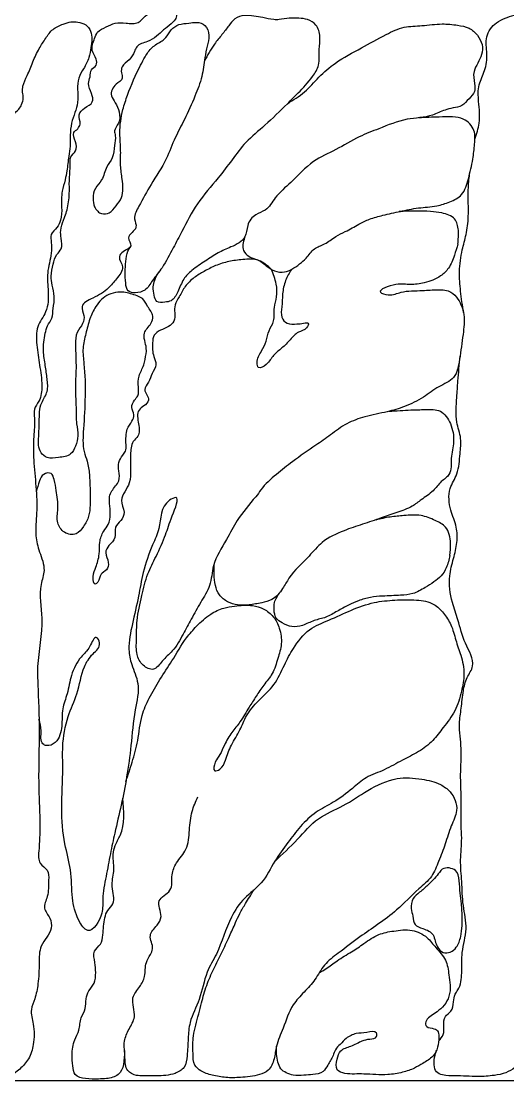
# Model space of a CAD drawing. Header units: millimetres. Extents: x 0 to 1967, y 0 to 3604.
# Drawn here: x 1222.5 to 1351.3, y 2368.7 to 2649.1 of the extents above; entities that cross this region are included whole.
import ezdxf

# ---------------------------------------------------------------- set-up
doc = ezdxf.new("R2010")
doc.units = ezdxf.units.MM
doc.header["$LTSCALE"] = 1000
doc.layers.add('ceco.net 395', color=7, linetype='Continuous')

msp = doc.modelspace()

# ---------------------------------------------------------------- linework, layer by layer
at = {"layer": 'ceco.net 395'}
msp.add_line((1548.93, 2368.69), (484.76, 2368.69), dxfattribs=at)
for points, knots in [([(1342.56, 2617.9), (1343.03, 2619.28), (1344.13, 2622.49), (1343.54, 2627.36), (1343.26, 2632.23), (1345.48, 2636.09), (1345.93, 2640.46), (1345.08, 2645.06), (1348.17, 2649.3), (1353.02, 2650.54), (1357.44, 2652.81), (1361.38, 2654.88), (1364.4, 2656.92), (1367.86, 2656.48), (1368.41, 2653.07), (1369.37, 2649.32), (1368.82, 2644.27), (1368.04, 2639.45), (1367.63, 2634.84), (1368.88, 2630.8), (1366.1, 2626.69), (1368.78, 2619.16), (1367.52, 2611.99), (1367.08, 2605.41), (1364.29, 2602.18), (1366.59, 2594.15), (1364.62, 2584.19), (1366.48, 2573.67), (1362.8, 2568.4), (1362.6, 2562.22), (1363.01, 2553.48), (1363.45, 2543.43), (1362.27, 2532.63), (1364.29, 2518.18), (1362.25, 2500.62), (1364.65, 2485.16), (1362.29, 2475.24), (1365.27, 2470.28), (1365.89, 2466.08), (1365.56, 2462.02), (1363.45, 2457.49), (1364.39, 2446.85), (1363.68, 2435.76), (1363.56, 2424.38), (1362.6, 2418.21), (1361.57, 2412.38), (1362.05, 2407.5), (1362.26, 2403.17), (1360.02, 2399.69), (1359.15, 2395.72), (1360.32, 2391.43), (1359.54, 2387.82), (1358.8, 2385.59), (1358.54, 2384.83)], [0, 0, 0, 0, 0.0058104, 0.0135676, 0.0195807, 0.024982, 0.0310419, 0.0370517, 0.0431845, 0.049962, 0.0568197, 0.0632461, 0.0679352, 0.0715135, 0.0748268, 0.0803412, 0.0877184, 0.0947648, 0.1001967, 0.1064126, 0.1105893, 0.1187686, 0.1359269, 0.140262, 0.144859, 0.1518491, 0.1710421, 0.1870703, 0.1914063, 0.1960955, 0.211416, 0.2272052, 0.2365291, 0.2551658, 0.2857093, 0.3071097, 0.3185847, 0.3242852, 0.3296372, 0.3355602, 0.3404625, 0.3494585, 0.3775449, 0.3859212, 0.3953043, 0.4028028, 0.4096303, 0.4152193, 0.4196589, 0.4259823, 0.4309814, 0.4372513, 0.4405042, 0.4405042, 0.4405042, 0.4405042]), ([(1271.74, 2642.5), (1271.96, 2643.42), (1272.4, 2645.26), (1271.57, 2648.19), (1268.98, 2648.96), (1266.69, 2648.47), (1264.24, 2648.44), (1262.02, 2646.89), (1261.18, 2644.9), (1259.27, 2643.52), (1257.01, 2642.33), (1255.37, 2639.82), (1253.14, 2635.67), (1251.11, 2631), (1249.12, 2625), (1248.41, 2619.97), (1248.96, 2615.04), (1248.7, 2610.97), (1249.21, 2607.68), (1249.55, 2604.85), (1249.23, 2602.26), (1247.63, 2600.23), (1246.16, 2598.18), (1243.99, 2597.91), (1242.62, 2598.76), (1241.73, 2600.19), (1241.4, 2602.35), (1241.9, 2605.01), (1244.26, 2607.17), (1244.78, 2610.37), (1247, 2612.96), (1247.07, 2615.99), (1247.68, 2618.33), (1246.92, 2620.4), (1248.73, 2622.18), (1248.63, 2625.03), (1247.64, 2627.39), (1245.82, 2629.59), (1247.07, 2632.39), (1249.64, 2633.59), (1248.9, 2635.48), (1249.1, 2637.47), (1251.29, 2638.73), (1252.35, 2640.64), (1253.21, 2642.99), (1255.96, 2643.52), (1258.32, 2644.95), (1260.2, 2646.87), (1262.25, 2648.23), (1264.24, 2650.49), (1262.09, 2653.12), (1259.03, 2653.08), (1256.98, 2651.42), (1255.16, 2650.51), (1253.49, 2648.17), (1250.35, 2648.58), (1247.43, 2648.85), (1245.03, 2647.52), (1242.7, 2646.54), (1241.78, 2644.07), (1240.77, 2641.43), (1242.44, 2639.45), (1242.68, 2637.23), (1240.76, 2636.36), (1240.89, 2634.35), (1239.96, 2632.28), (1241.19, 2630.22), (1241.83, 2627.34), (1239.28, 2626.31), (1237.37, 2624.34), (1238.44, 2622.16), (1237.59, 2620.53), (1235.87, 2619.51), (1237.06, 2617.19), (1237.33, 2614.73), (1235.32, 2613.28), (1235.59, 2610.3), (1235.15, 2607.16), (1235.38, 2603.13), (1234.93, 2599.94), (1234.2, 2597.64), (1233.46, 2595.9), (1232.86, 2593.94), (1233.06, 2591.44), (1233.6, 2588.97), (1231.61, 2587.19), (1230.94, 2584.63), (1230.37, 2581.9), (1230.63, 2579.01), (1231.59, 2576.21), (1230.9, 2573.28), (1230.9, 2570.49), (1229.37, 2568.61), (1228.68, 2565.63), (1228.19, 2562.08), (1228.93, 2558.07), (1229.37, 2554.58), (1229.82, 2551.01), (1227.3, 2547.74), (1227.36, 2543.44), (1227.16, 2539.16), (1226.93, 2535.34), (1229.62, 2533.14), (1232.48, 2533.68), (1235.67, 2533.98), (1237.01, 2536.76), (1237.76, 2539.47), (1237, 2542.9), (1237.11, 2547.41), (1236.73, 2552.29), (1237.19, 2557.88), (1236.79, 2562.42), (1236.96, 2566.74), (1238.9, 2568.81), (1239.38, 2571.29), (1237.83, 2574.18), (1242.23, 2576.04), (1245.37, 2577.93), (1247.7, 2580.95), (1250.2, 2583.78), (1247.92, 2586.48), (1249.58, 2588.44), (1252.45, 2589.24), (1250.32, 2591.7), (1251.87, 2593.17), (1253.34, 2594.6), (1251.99, 2597.26), (1254.26, 2601.08), (1256.95, 2606.24), (1260.9, 2611.98), (1263.05, 2618.1), (1265.99, 2623.45), (1268.37, 2628.84), (1270.51, 2634.26), (1270.95, 2638.82), (1271.52, 2641.48), (1271.74, 2642.5)], [0, 0, 0, 0, 0.0038561, 0.0076545, 0.0108489, 0.0135922, 0.0171822, 0.0205128, 0.0238424, 0.0255895, 0.0299037, 0.0339953, 0.0374126, 0.0490149, 0.0544483, 0.0629712, 0.0692484, 0.074429, 0.0793673, 0.0826507, 0.0859679, 0.0895241, 0.0929964, 0.0957395, 0.0973307, 0.0992976, 0.1023462, 0.1059843, 0.1096943, 0.1147079, 0.1184969, 0.1229358, 0.126491, 0.1281496, 0.1311986, 0.1352977, 0.138843, 0.141651, 0.1460568, 0.1491432, 0.1510713, 0.1532697, 0.156742, 0.1602982, 0.1621277, 0.1663994, 0.1701903, 0.1734755, 0.1769697, 0.1807587, 0.1831051, 0.1888437, 0.1908113, 0.1937629, 0.1970481, 0.201424, 0.2052454, 0.2087932, 0.2123511, 0.2147904, 0.2192292, 0.2225244, 0.2247058, 0.2270206, 0.2295346, 0.2320486, 0.2357576, 0.2387694, 0.2422636, 0.2453736, 0.2486569, 0.2504864, 0.2524155, 0.2557328, 0.2590048, 0.2617324, 0.2644727, 0.2702052, 0.2748405, 0.2806247, 0.2831272, 0.2845718, 0.2883126, 0.2911321, 0.294887, 0.2973825, 0.3011188, 0.3053915, 0.3086213, 0.3127243, 0.3170346, 0.3205624, 0.3236243, 0.3264248, 0.3327865, 0.3379736, 0.3427353, 0.3472388, 0.3517483, 0.3584515, 0.3638172, 0.3696708, 0.3724189, 0.3764978, 0.3809802, 0.3842547, 0.3880002, 0.3923107, 0.3981049, 0.4062569, 0.4120512, 0.420632, 0.4249691, 0.4287216, 0.4315424, 0.434823, 0.4397166, 0.4463835, 0.4506422, 0.4554386, 0.459239, 0.4613844, 0.464904, 0.4678212, 0.4701416, 0.4724474, 0.475489, 0.4802455, 0.4890774, 0.4997199, 0.5079378, 0.5151768, 0.5243531, 0.531775, 0.5385415, 0.5427571, 0.5427571, 0.5427571, 0.5427571]), ([(1292.94, 2627.25), (1293.9, 2628.2), (1296.22, 2630.48), (1299.2, 2633.67), (1301.69, 2637.57), (1301.16, 2641.38), (1301.82, 2644.91), (1300.9, 2648.11), (1298.43, 2649.67), (1295.92, 2649.88), (1293.38, 2649.96), (1291.19, 2649.46), (1288.82, 2649.45), (1286.64, 2650.06), (1284.05, 2650.39), (1281.55, 2650.78), (1278.96, 2649.93), (1277.34, 2647.72), (1275.62, 2645.46), (1273.17, 2642.55), (1271.81, 2640.07), (1270.98, 2638.53)], [0, 0, 0, 0, 0.00541788, 0.01313851, 0.01779436, 0.02336538, 0.02796946, 0.03233244, 0.03582509, 0.03901127, 0.04240268, 0.04606854, 0.04800644, 0.0519498, 0.05513599, 0.05853602, 0.06213696, 0.06539406, 0.06936453, 0.07367487, 0.08073188, 0.08073188, 0.08073188, 0.08073188]), ([(1235.5, 2616.01), (1235.49, 2616.98), (1235.47, 2619.02), (1235.71, 2622.06), (1236.74, 2624.83), (1237.7, 2627.78), (1237.36, 2630.88), (1237.55, 2634.04), (1239.15, 2636.65), (1240.54, 2639.24), (1241.04, 2642.63), (1241.52, 2645.81), (1239.73, 2648.38), (1237.64, 2648.85), (1235.57, 2649.05), (1233.36, 2648.21), (1230.76, 2647.16), (1228.98, 2644.51), (1227.15, 2641.68), (1225.51, 2638.32), (1224.35, 2634.92), (1222.93, 2632.38), (1222.82, 2630.28), (1223.24, 2628.66), (1222.71, 2627.1), (1221.91, 2625.58), (1220.35, 2624.57), (1220.47, 2622.73), (1220.72, 2621.21), (1219.81, 2619.92), (1219.06, 2618.56), (1218.87, 2616.85), (1219.05, 2615.1), (1219.07, 2612.83), (1218.55, 2610.2), (1216.9, 2607.89), (1216.32, 2605.41), (1216.61, 2603.22), (1216.14, 2601.26), (1214.77, 2600.15), (1214.09, 2598.45), (1214.31, 2596.6), (1214.13, 2593.57), (1215.08, 2590.37), (1213.82, 2587.24), (1212.7, 2584.67), (1212.55, 2581.38), (1213.34, 2577.94), (1212.96, 2574.73), (1212.93, 2571.61), (1214.91, 2568.98), (1217.01, 2569.51), (1218.35, 2567.85), (1216.2, 2567.7), (1215.39, 2566.25), (1213.06, 2565.71), (1213.05, 2562.97), (1212.75, 2559.43), (1213.53, 2555.94), (1212.97, 2552.74), (1211.77, 2551.78), (1210.67, 2550.8), (1211.03, 2549.21), (1210.41, 2547.13), (1211.2, 2544.85), (1210.1, 2543.11), (1209.01, 2542.26), (1208.17, 2538.95), (1208.02, 2535.09), (1209.31, 2531.18), (1208.72, 2529.25), (1208.09, 2527.65), (1206.27, 2527.65), (1204.79, 2528.4), (1202.94, 2527.95), (1202.13, 2526.48), (1201.9, 2525.09), (1201.46, 2523.92), (1200.51, 2522.92), (1200.16, 2521.41), (1200.13, 2519.78), (1200.13, 2517.96), (1201.54, 2516.76), (1203.09, 2515.78), (1204.86, 2516.07), (1205.98, 2516.26), (1207.24, 2516.01), (1205.89, 2513.35), (1206.87, 2509.4), (1206.69, 2503.91), (1206.74, 2497.97), (1206.57, 2490.7), (1207.46, 2482.54), (1206.89, 2474.51), (1207.2, 2467.18), (1206.15, 2459.13), (1208.25, 2452.39), (1207.04, 2447.97), (1206.07, 2445.53), (1205.74, 2442.75), (1205.17, 2436.35), (1207.36, 2429.12), (1202.96, 2423.38), (1202.77, 2417.27), (1203.96, 2411.89), (1202.48, 2407.14), (1199.18, 2404.44), (1202, 2399.41), (1199.14, 2395.45), (1199.48, 2391.88), (1197.87, 2388.83), (1196.95, 2386.16), (1196.4, 2383.68), (1196.59, 2380.98), (1194.81, 2378.84), (1193.4, 2376.48), (1192.64, 2373.68), (1193.66, 2370.58), (1196.58, 2370.33), (1199.29, 2369.51), (1202.73, 2370.08), (1206.47, 2369.34), (1210.47, 2369.37), (1214.6, 2369.39), (1218.89, 2369.28), (1222.21, 2371.71), (1224.77, 2374.46), (1226, 2378.75), (1226.04, 2383.19), (1224.77, 2387.3), (1226.36, 2390.71), (1227.15, 2394.83), (1227.29, 2399.47), (1227.24, 2404.86), (1230.92, 2408.03), (1230.32, 2411.95), (1228.06, 2414.31), (1229.85, 2417.89), (1229.73, 2421.11), (1229.9, 2424.67), (1226.89, 2426.13), (1227.32, 2430.91), (1227.61, 2437.17), (1226.95, 2447.31), (1227.42, 2459.23), (1227.11, 2470), (1226.58, 2480.58), (1228.86, 2489.75), (1226.9, 2498.37), (1229.15, 2504.15), (1227.34, 2508.42), (1226.04, 2513.41), (1226.83, 2519.27), (1226.49, 2525.96), (1225.74, 2532.68), (1225.68, 2538.77), (1226.26, 2543.16), (1225.69, 2546.52), (1227.79, 2548.93), (1228.17, 2553.12), (1227.4, 2558.07), (1226.6, 2563.17), (1226.35, 2568.3), (1229.62, 2572.28), (1229.83, 2577.42), (1229.15, 2582.6), (1230.61, 2586.88), (1230.6, 2590.22), (1230.13, 2592.86), (1232.11, 2594.33), (1233.26, 2596.78), (1233.25, 2600.11), (1233.08, 2603.74), (1234.15, 2606.85), (1234.75, 2609.94), (1235, 2612.94), (1235.36, 2615.11), (1235.5, 2616.01)], [0, 0, 0, 0, 0.003959, 0.0082414, 0.0122055, 0.0158765, 0.0206056, 0.0246531, 0.0283551, 0.0327985, 0.0364157, 0.042196, 0.0451046, 0.0480495, 0.0504971, 0.0534073, 0.0574679, 0.0615201, 0.0659099, 0.0712162, 0.0764865, 0.080504, 0.0827167, 0.084823, 0.087108, 0.0891429, 0.0917809, 0.0937613, 0.0960873, 0.0978048, 0.0998857, 0.1023528, 0.1045654, 0.1070077, 0.1115006, 0.1150787, 0.1183268, 0.1214883, 0.1240181, 0.125996, 0.128414, 0.1310177, 0.1334353, 0.1406978, 0.1436387, 0.146817, 0.1520375, 0.1565357, 0.1610029, 0.1649261, 0.1692698, 0.1715347, 0.1731351, 0.1749683, 0.1773516, 0.1799372, 0.18313, 0.1867842, 0.19488, 0.1973167, 0.1991622, 0.2010167, 0.2027121, 0.205204, 0.2097688, 0.2112903, 0.2132302, 0.2151693, 0.2246248, 0.2288491, 0.2310003, 0.2328127, 0.2351773, 0.2370781, 0.2396432, 0.2418146, 0.243428, 0.2454148, 0.2467197, 0.2489062, 0.2513877, 0.2534908, 0.2557992, 0.2584264, 0.2606498, 0.2626126, 0.2634382, 0.2648965, 0.271521, 0.2813063, 0.2862625, 0.2956531, 0.3106006, 0.319343, 0.3280815, 0.3402139, 0.3519581, 0.3551848, 0.3584846, 0.3625802, 0.3663715, 0.3846479, 0.3889687, 0.3944161, 0.4085025, 0.4107316, 0.4141763, 0.4242224, 0.4272566, 0.4330293, 0.4377775, 0.4409539, 0.4444072, 0.4480801, 0.4513024, 0.4552183, 0.4592087, 0.4628914, 0.4664429, 0.4698995, 0.4744711, 0.4801097, 0.4852033, 0.4905565, 0.4969872, 0.5018026, 0.5066145, 0.5119768, 0.5192807, 0.5245384, 0.528499, 0.533974, 0.5414186, 0.547469, 0.5548361, 0.5583961, 0.5623637, 0.5666362, 0.5725286, 0.5760886, 0.579595, 0.5839306, 0.5932845, 0.6062026, 0.6243321, 0.6416417, 0.6497291, 0.6670269, 0.6790965, 0.68419, 0.6909346, 0.6968531, 0.7049892, 0.7144364, 0.7239126, 0.7323068, 0.7388701, 0.7420179, 0.7453056, 0.7509135, 0.7583006, 0.7655915, 0.7720408, 0.7780486, 0.7852822, 0.7919792, 0.7990878, 0.8029511, 0.8057106, 0.8089873, 0.8118674, 0.8164814, 0.8221873, 0.8264197, 0.8296494, 0.834885, 0.8385489, 0.8385489, 0.8385489, 0.8385489]), ([(1292.94, 2627.25), (1294.51, 2628.21), (1297.65, 2630.12), (1301.26, 2634.42), (1306.11, 2638.63), (1312.43, 2641.89), (1318.33, 2645.27), (1323.65, 2647.78), (1328.78, 2647.78), (1333.48, 2648.55), (1337.64, 2648.09), (1341.07, 2647.52), (1343.32, 2645.49), (1344.7, 2642.99), (1344.53, 2640.23), (1343.36, 2638.01), (1341.96, 2635.59), (1342.4, 2632.97), (1342.78, 2630.24), (1340.88, 2628.54), (1339.33, 2626.53), (1336.83, 2626.16), (1334.19, 2625.51), (1330.42, 2623.52), (1324.14, 2623.53), (1317.87, 2620.85), (1311.44, 2618.47), (1305.97, 2615.02), (1299.16, 2612.08), (1294.54, 2606.78), (1289.85, 2603.02), (1287.74, 2598.98), (1284.18, 2598.05), (1282.12, 2595.3), (1282.2, 2591.21), (1278.16, 2589.4), (1274.52, 2587.82), (1271.15, 2585.51), (1267.92, 2583.51), (1265.21, 2580.76), (1264.21, 2577.72), (1262.67, 2575.01), (1260.44, 2574.69), (1258.23, 2574.49), (1257.64, 2576.77), (1257.34, 2578.6), (1257.84, 2580.79), (1258.55, 2582.03), (1258.97, 2582.76)], [0, 0, 0, 0, 0.0073771, 0.0147284, 0.0225004, 0.0331957, 0.0432512, 0.0501792, 0.0565014, 0.0637192, 0.0692819, 0.0734614, 0.0773931, 0.0810758, 0.0846716, 0.0879552, 0.0912387, 0.0955824, 0.0984266, 0.1016315, 0.105128, 0.1084006, 0.1113444, 0.1161856, 0.125346, 0.135954, 0.1434735, 0.1530146, 0.16202, 0.1730406, 0.1808309, 0.1864421, 0.1901922, 0.1949816, 0.1991623, 0.2053443, 0.2103812, 0.2157647, 0.2216128, 0.2258499, 0.2308835, 0.2348112, 0.2370998, 0.2399275, 0.2422855, 0.2453013, 0.247705, 0.2510842, 0.2510842, 0.2510842, 0.2510842]), ([(1292.94, 2627.25), (1291, 2625.31), (1287.46, 2621.76), (1281.98, 2617.39), (1278.27, 2612.35), (1274.18, 2606.82), (1268.9, 2601.1), (1265.61, 2594.45), (1262.57, 2588.8), (1260.27, 2584.21), (1257.4, 2580.82), (1255.62, 2577.69), (1253, 2577.1), (1250.47, 2577.4), (1249.95, 2581.18), (1250.07, 2584.45), (1250.45, 2587.86), (1251.2, 2589.01), (1251.45, 2589.39)], [0, 0, 0, 0, 0.0111037, 0.0202569, 0.0281405, 0.0362665, 0.0480918, 0.059391, 0.0659986, 0.0741294, 0.0798546, 0.0842294, 0.0877409, 0.0902805, 0.0931998, 0.1010009, 0.1047109, 0.1065152, 0.1065152, 0.1065152, 0.1065152]), ([(1281.63, 2591.8), (1281.28, 2590.6), (1280.74, 2588.69), (1282.63, 2586.72), (1284.38, 2586.21), (1286.03, 2585.53), (1287.5, 2584.17), (1289.48, 2582.82), (1292.06, 2582.47), (1294.31, 2583.47), (1296.18, 2584.78), (1298.21, 2586.52), (1299.79, 2589.06), (1303.07, 2590.04), (1305.48, 2592.08), (1308.66, 2593.55), (1311.55, 2595.23), (1314.81, 2596.87), (1318.56, 2597.82), (1322.88, 2598.77), (1327.61, 2599.79), (1332.1, 2599.98), (1335.95, 2601.19), (1339.69, 2603.04), (1340.92, 2607.71), (1342.08, 2612.12), (1342.44, 2616.39), (1342.84, 2620.45), (1339.98, 2623.35), (1336.43, 2623.83), (1332.49, 2623.71), (1329.51, 2623.59), (1327.72, 2623.52)], [0, 0, 0, 0, 0.0046425, 0.0073343, 0.0099367, 0.0120113, 0.0144573, 0.0179662, 0.0215921, 0.0243803, 0.0276883, 0.0308016, 0.0352049, 0.039233, 0.0440074, 0.0478575, 0.053321, 0.0575294, 0.0625342, 0.0688965, 0.0754147, 0.0820699, 0.0868828, 0.0918263, 0.0979198, 0.1051006, 0.1105339, 0.1153379, 0.1208794, 0.1247666, 0.1295716, 0.1368234, 0.1368234, 0.1368234, 0.1368234]), ([(1339.55, 2572), (1339.27, 2573.87), (1338.75, 2577.46), (1338.32, 2583.02), (1338.97, 2588.07), (1340.41, 2592.78), (1341.02, 2598.13), (1340.62, 2603.49), (1341.01, 2607.24), (1341.16, 2608.63)], [0, 0, 0, 0, 0.00765876, 0.0146488, 0.02246399, 0.02805974, 0.03450435, 0.04408821, 0.04970974, 0.04970974, 0.04970974, 0.04970974]), ([(1338.05, 2590.08), (1338.17, 2591.29), (1338.39, 2593.52), (1337.54, 2597.32), (1334.01, 2598.4), (1329.12, 2598.97), (1325.31, 2598.81), (1322.52, 2598.69)], [0, 0, 0, 0, 0.00497843, 0.00920365, 0.01422825, 0.018276, 0.02948328, 0.02948328, 0.02948328, 0.02948328]), ([(1338.05, 2590.08), (1337.76, 2589.09), (1337.12, 2586.9), (1335.91, 2583.83), (1333.14, 2581.09), (1329.58, 2579.79), (1325.33, 2579.18), (1322.04, 2579.94), (1315.77, 2577.6), (1320.35, 2576.27), (1323.58, 2577.87), (1328.25, 2577.64), (1332.54, 2578.16), (1336.16, 2577.83), (1338.58, 2575.11), (1340.09, 2571.2), (1339.34, 2565.67), (1338.65, 2560.3), (1337.67, 2554.38), (1332.76, 2552.46), (1328.89, 2549.34), (1324.25, 2547.06), (1318.98, 2545.56), (1313.76, 2544.6), (1308.51, 2542.79), (1304.53, 2539.66), (1299.74, 2536.35), (1294.84, 2533.01), (1289.94, 2529.13), (1286.49, 2526.11), (1285.09, 2523.78), (1284.57, 2523.23)], [0, 0, 0, 0, 0.0041655, 0.0092356, 0.0131353, 0.0194543, 0.0243972, 0.0296088, 0.0357767, 0.0386846, 0.0433738, 0.0510622, 0.0565888, 0.061278, 0.0647446, 0.0706597, 0.0777097, 0.0866747, 0.0934542, 0.0996595, 0.1062893, 0.1138281, 0.1202285, 0.1284081, 0.1352963, 0.1423514, 0.1487282, 0.1588457, 0.1662637, 0.1740632, 0.1771268, 0.1771268, 0.1771268, 0.1771268]), ([(1288.7, 2583.42), (1287.66, 2584.37), (1285.53, 2586.33), (1281.25, 2586.07), (1277.46, 2585.58), (1273.99, 2584.52), (1271.02, 2582.94), (1268.18, 2581.3), (1265.83, 2579.02), (1264.51, 2576.36), (1263.04, 2574.17), (1263.12, 2571.88), (1263.28, 2569.63), (1261.43, 2568.03), (1259.43, 2567.45), (1257.42, 2566.15), (1257.22, 2563.38), (1257.26, 2560.8), (1258.59, 2558.05), (1257, 2555.86), (1256.48, 2553.6), (1254.43, 2551.41), (1257, 2549.01), (1255.08, 2547.23), (1252.91, 2545.94), (1253.65, 2542.61), (1254, 2539.47), (1251.53, 2537.56), (1251.45, 2534.16), (1251.48, 2530.64), (1251.46, 2527.1), (1249.97, 2524.66), (1248.5, 2522.05), (1250.23, 2519.44), (1249.09, 2516.84), (1246.9, 2515.25), (1247.89, 2512.23), (1245.74, 2510.6), (1244.41, 2508.24), (1245.89, 2506.15), (1245.34, 2503.77), (1243.22, 2502.84), (1243.35, 2501.01), (1241.68, 2499.6), (1241.42, 2502.69), (1242.42, 2504.74), (1243.34, 2507.96), (1243.13, 2511.21), (1244.01, 2513.97), (1245.93, 2515.96), (1246.19, 2518.68), (1245.95, 2521.1), (1245.71, 2523.81), (1247.16, 2525.68), (1248.73, 2527.69), (1248.34, 2529.97), (1248.1, 2532.35), (1249.17, 2534), (1250.32, 2535.35), (1250.25, 2537.2), (1250.2, 2539.12), (1250.48, 2541.39), (1251.79, 2542.97), (1252.66, 2545.03), (1251.44, 2546.86), (1252.33, 2548.7), (1253.72, 2550.1), (1253.5, 2552.5), (1253.44, 2555.31), (1254.9, 2557.55), (1255.36, 2560.06), (1256.05, 2562.83), (1254.21, 2566.47), (1256.85, 2568.63), (1257.77, 2571.41), (1255.88, 2573.39), (1255.02, 2575.68), (1253.08, 2576.44), (1251.47, 2576.98), (1249.76, 2577.4), (1247.81, 2577.37), (1245.67, 2576.9), (1243.67, 2575.48), (1241.97, 2573.26), (1240.54, 2570.2), (1239.64, 2566.44), (1238.62, 2562.48), (1239.78, 2554.03), (1239.29, 2545.03), (1238.66, 2536.22), (1240.18, 2532.4), (1240.64, 2528.99), (1240.77, 2525.09), (1240.82, 2521.41), (1240.56, 2518), (1239.14, 2515.47), (1237.21, 2512.88), (1233.66, 2513.44), (1231.72, 2516.51), (1232.45, 2520.45), (1231.94, 2524.35), (1231.39, 2527.3), (1230.71, 2529.81), (1228.17, 2529.39), (1227.16, 2527.12), (1226.76, 2525.47), (1226.53, 2524.5)], [0, 0, 0, 0, 0.0054677, 0.0112245, 0.0162401, 0.0211328, 0.0257006, 0.02983, 0.0343685, 0.0386203, 0.0418809, 0.0446548, 0.0477304, 0.0504121, 0.0536124, 0.0564149, 0.0592457, 0.0640768, 0.0670825, 0.0705485, 0.07388, 0.0768147, 0.0808265, 0.0834233, 0.0857021, 0.0906612, 0.0950447, 0.0975285, 0.1022645, 0.1076268, 0.1123129, 0.115963, 0.1192107, 0.1235098, 0.1267576, 0.1297445, 0.1334821, 0.1369805, 0.1397981, 0.1434176, 0.146076, 0.1485558, 0.1515871, 0.1527537, 0.1554121, 0.1590317, 0.1638383, 0.1680414, 0.1722449, 0.1750917, 0.1788871, 0.1826247, 0.1851892, 0.1894702, 0.1916703, 0.1951675, 0.1981982, 0.2011202, 0.202802, 0.205145, 0.2081759, 0.2107826, 0.2140223, 0.2164566, 0.219115, 0.2218442, 0.2238505, 0.2268903, 0.2308605, 0.2351474, 0.2371844, 0.2411752, 0.2465829, 0.2507873, 0.2534457, 0.2574101, 0.2607736, 0.2628605, 0.2654135, 0.2677568, 0.2698846, 0.2732588, 0.2764358, 0.279578, 0.2844786, 0.2899141, 0.2952377, 0.3008064, 0.3239625, 0.3320721, 0.3356287, 0.3404001, 0.345897, 0.3513878, 0.3553445, 0.3594379, 0.3631375, 0.367358, 0.3714935, 0.3764613, 0.3830189, 0.3870186, 0.3893577, 0.3919883, 0.3948174, 0.3989116, 0.3989116, 0.3989116, 0.3989116]), ([(1294.03, 2583.4), (1293.46, 2582.44), (1292.26, 2580.44), (1291.57, 2576.97), (1291.64, 2573.75), (1291.04, 2570.89), (1292.88, 2568.7), (1295.31, 2568.96), (1296.88, 2569.05), (1298.87, 2569.49), (1297.85, 2567.21), (1295.58, 2567.05), (1293.65, 2564.68), (1291.61, 2562.61), (1289.06, 2560.67), (1287.97, 2558.5), (1285.27, 2556.77), (1284.65, 2559.57), (1286.11, 2561.61), (1287.48, 2564.36), (1287.89, 2567.23), (1289.81, 2569.87), (1289.19, 2573.13), (1290.35, 2576.25), (1290.13, 2579.8), (1289.2, 2582.14), (1288.7, 2583.42)], [0, 0, 0, 0, 0.00446246, 0.00938964, 0.01393987, 0.01768062, 0.02052225, 0.02400972, 0.0264319, 0.02803682, 0.02972693, 0.03307763, 0.03705214, 0.041211, 0.04518564, 0.04936118, 0.05224156, 0.05393164, 0.05849818, 0.06232462, 0.0662154, 0.07004177, 0.07485872, 0.07868466, 0.08328767, 0.08883182, 0.08883182, 0.08883182, 0.08883182]), ([(1332.99, 2379.24), (1333.47, 2379.78), (1334.49, 2380.92), (1334.27, 2383.28), (1334.31, 2385.78), (1336.61, 2387.07), (1336.91, 2389.43), (1337.1, 2391.44), (1338.81, 2393.58), (1339.23, 2397.56), (1338.87, 2402.95), (1340.83, 2408.85), (1339.25, 2415.11), (1339.18, 2421.21), (1338.55, 2427.16), (1339.23, 2432.13), (1338.77, 2437.58), (1339.07, 2443.18), (1338.61, 2449.94), (1339.25, 2456.52), (1338.18, 2462.38), (1339.02, 2467.47), (1339.35, 2471.58), (1340.24, 2475.36), (1343.1, 2479.23), (1339.59, 2484.56), (1338.35, 2490.11), (1336.24, 2495.91), (1335.42, 2501.56), (1336.92, 2506.79), (1337.94, 2511.02), (1337.9, 2515.5), (1335.8, 2519.86), (1335.36, 2525.11), (1338.34, 2529.53), (1338.54, 2534.18), (1339.14, 2538.82), (1337.22, 2543.62), (1337.78, 2548.8), (1338.09, 2554.61), (1338.44, 2558.26), (1338.65, 2560.46)], [0, 0, 0, 0, 0.0027989, 0.0059068, 0.0092536, 0.0119968, 0.0154324, 0.0182083, 0.0200379, 0.0261995, 0.033569, 0.0420393, 0.050432, 0.0589821, 0.0667465, 0.074511, 0.0790835, 0.0887769, 0.0971155, 0.1064233, 0.1153602, 0.1208197, 0.1271583, 0.1320055, 0.1365156, 0.14504, 0.1538079, 0.1603082, 0.1698572, 0.1762081, 0.1820644, 0.1874962, 0.1938117, 0.2015689, 0.207298, 0.2145651, 0.2199969, 0.2259694, 0.234794, 0.240623, 0.2495747, 0.2495747, 0.2495747, 0.2495747]), ([(1319.87, 2545.86), (1321.79, 2545.99), (1325, 2546.22), (1329.43, 2546.31), (1333.79, 2546.48), (1336.5, 2542.44), (1337.26, 2537.88), (1336.01, 2533.57), (1336.55, 2529.22), (1333.37, 2527.27), (1331.51, 2524.49), (1328.6, 2522.68), (1325.65, 2520.31), (1321.89, 2519.09), (1317.53, 2517.52), (1312.86, 2515.92), (1307.5, 2514.23), (1302.28, 2511.8), (1298.17, 2506.71), (1293.98, 2503.15), (1291.68, 2498.65), (1289.36, 2495.94), (1285.94, 2495.15), (1282.96, 2494.54), (1279.85, 2494.44), (1277.07, 2495.3), (1274.79, 2497.09), (1273.4, 2500.8), (1273.55, 2503.71), (1273.65, 2505.71)], [0, 0, 0, 0, 0.007742, 0.0129256, 0.0183077, 0.0239433, 0.0305114, 0.0365503, 0.0422688, 0.0460467, 0.0504008, 0.0557099, 0.0596613, 0.0656138, 0.0714509, 0.078465, 0.0854788, 0.0943154, 0.1010677, 0.1116919, 0.1160482, 0.1215407, 0.1252785, 0.1298836, 0.1339314, 0.137669, 0.1414611, 0.1451571, 0.153152, 0.153152, 0.153152, 0.153152]), ([(1284.57, 2523.23), (1282.84, 2521.2), (1279.86, 2517.69), (1276.61, 2511.32), (1273.09, 2505.93), (1272.82, 2499.7), (1269.93, 2495.3), (1267.62, 2491.01), (1265.24, 2486.69), (1263.05, 2482.54), (1259.88, 2480.17), (1257.81, 2476.81), (1254.37, 2478.59), (1252.84, 2481.68), (1253.08, 2485.85), (1253.01, 2491.06), (1254.39, 2496.83), (1255.75, 2502.66), (1258.39, 2507.71), (1260.83, 2513.15), (1262, 2517.22), (1264.9, 2523.97), (1259.24, 2521.17), (1259.7, 2515.7), (1256.81, 2509.58), (1254.7, 2503.66), (1253.56, 2496.52), (1251.97, 2489.83), (1250.67, 2483.73), (1251.69, 2478.4), (1254.18, 2473.36), (1252.32, 2465.96), (1251.7, 2457.77), (1250.53, 2449.34), (1249.05, 2441.62), (1247.39, 2434.91), (1246.06, 2428.6), (1245.01, 2422.84), (1243.93, 2417.46), (1244.34, 2412.61), (1240.63, 2406.58), (1236.96, 2412.12), (1235.83, 2417.32), (1235.91, 2424.44), (1233.67, 2432.11), (1232.98, 2441.18), (1233.68, 2449.76), (1233.33, 2457.9), (1234.44, 2464.7), (1237.72, 2471.28), (1238.49, 2477.45), (1241.08, 2481.55), (1243.98, 2483.75), (1242.08, 2487.05), (1240.6, 2482.86), (1237.9, 2480.71), (1235.54, 2476.15), (1234.95, 2471.35), (1233.17, 2467.01), (1233.5, 2462.56), (1232.5, 2458.47), (1229.7, 2457.06), (1227.38, 2458.16), (1228.11, 2461.32), (1227.51, 2463.37), (1227.23, 2464.34)], [0, 0, 0, 0, 0.0107275, 0.0184967, 0.0289476, 0.0360806, 0.0428689, 0.0497719, 0.0558092, 0.0629603, 0.0680724, 0.0723359, 0.0762307, 0.0806532, 0.0859576, 0.0927058, 0.1017757, 0.1097828, 0.1166811, 0.1250952, 0.1322571, 0.138871, 0.1412453, 0.1520718, 0.1582461, 0.1686821, 0.1772794, 0.18739, 0.1966215, 0.2020073, 0.2090918, 0.2185949, 0.2313983, 0.2426738, 0.2528717, 0.2631496, 0.2706283, 0.2788623, 0.2870328, 0.2920547, 0.2999983, 0.3046384, 0.3130509, 0.3230947, 0.3325373, 0.3452999, 0.3595559, 0.367259, 0.3782144, 0.3868709, 0.3968708, 0.4024275, 0.4069204, 0.4091669, 0.41302, 0.4179546, 0.4253649, 0.4320917, 0.4377001, 0.4438747, 0.4500979, 0.4533918, 0.4548001, 0.4594972, 0.4636815, 0.4636815, 0.4636815, 0.4636815]), ([(1335.94, 2507.71), (1336.05, 2508.78), (1336.28, 2511.28), (1335.51, 2515.3), (1331.83, 2517.1), (1328.19, 2518.62), (1324.06, 2518.28), (1320.06, 2517.95), (1317.6, 2517.38), (1316.32, 2517.08)], [0, 0, 0, 0, 0.00437439, 0.01031742, 0.01474403, 0.02006867, 0.02619175, 0.03104064, 0.03636419, 0.03636419, 0.03636419, 0.03636419]), ([(1335.94, 2507.71), (1335.69, 2506.6), (1335.25, 2504.66), (1333.76, 2502.19), (1331.64, 2500.63), (1329.17, 2499.03), (1326.32, 2497.43), (1322.38, 2497.1), (1318.67, 2497.01), (1314.89, 2496.71), (1311.88, 2495.81), (1308.97, 2494.52), (1306.15, 2492.98), (1303.27, 2491.21), (1299.93, 2490.61), (1297.19, 2489.11), (1294.1, 2488.56), (1291.82, 2489.75), (1289.71, 2491.01), (1289.4, 2493.23), (1289.4, 2495.11), (1290.13, 2496.71), (1290.75, 2497.6), (1291.08, 2498.07)], [0, 0, 0, 0, 0.00457559, 0.00801935, 0.01139544, 0.01505259, 0.01999032, 0.02432787, 0.03077649, 0.03509523, 0.03956093, 0.04340665, 0.04793437, 0.05259755, 0.05691599, 0.06138662, 0.06524819, 0.06889308, 0.07162255, 0.07463262, 0.07724157, 0.07923349, 0.08159439, 0.08159439, 0.08159439, 0.08159439]), ([(1250.2, 2447.83), (1250.77, 2449.55), (1251.96, 2453.14), (1253.6, 2458.97), (1254.05, 2464.88), (1256.46, 2470.2), (1259.17, 2474.96), (1262.76, 2480.1), (1265.47, 2485.19), (1269.09, 2489.22), (1272.24, 2492.15), (1275.8, 2493.83), (1279.58, 2494.42), (1283.21, 2494.77), (1286.81, 2493.65), (1289.48, 2491.61), (1291.07, 2488.27), (1291.68, 2484.33), (1290.34, 2480.37), (1289.31, 2476.42), (1286.64, 2473.51), (1284.7, 2470.47), (1282.59, 2467.25), (1280.72, 2463.87), (1278.13, 2460.81), (1276.35, 2457.95), (1275.25, 2454.99), (1273.8, 2453.39), (1273.09, 2450.23), (1275.83, 2451.31), (1276.68, 2454.02), (1278.02, 2457.71), (1280.52, 2461.29), (1282.05, 2465.7), (1285.45, 2469.51), (1289.71, 2473.27), (1291.96, 2478.5), (1294.67, 2483.58), (1298.26, 2488.35), (1304.23, 2490.62), (1309.76, 2493.31), (1315.59, 2495.41), (1321.48, 2495.97), (1326.73, 2496.06), (1331.57, 2495.38), (1334.35, 2492.42), (1336.52, 2489.3), (1337.42, 2485.28), (1338.99, 2481.08), (1340, 2476.46), (1338.97, 2471.48), (1337.63, 2466.44), (1334.32, 2462.46), (1331.5, 2458.51), (1327.71, 2455.63), (1323.17, 2453.53), (1318.75, 2450.83), (1313.8, 2449.3), (1309.8, 2445.62), (1305.49, 2442.43), (1300.33, 2439.9), (1296.33, 2436.15), (1292.99, 2431.56), (1289.31, 2426.75), (1286.62, 2420.9), (1281.36, 2417.22), (1277.06, 2410.85), (1275.26, 2403.66), (1271.08, 2396.94), (1270.15, 2390.39), (1267.03, 2384.97), (1266.66, 2379.74), (1266.51, 2375.87), (1266.1, 2372.06), (1262.56, 2370.12), (1258.75, 2369.98), (1255.33, 2369.98), (1252.72, 2370.04), (1250, 2371.3), (1250.1, 2375.22), (1249.46, 2378.89), (1250.98, 2382.45), (1253.3, 2385.96), (1251.12, 2390.39), (1253.92, 2393.46), (1255.55, 2396.45), (1255.19, 2399.67), (1256.6, 2401.84), (1257.79, 2404.19), (1255.8, 2407.21), (1258.48, 2409.6), (1260.19, 2412.57), (1257.69, 2416.72), (1262.93, 2418.73), (1262.03, 2423.08), (1263.63, 2426.76), (1266.74, 2429.96), (1267.02, 2435.02), (1267.43, 2439.77), (1268.7, 2442.57), (1269.28, 2443.85)], [0, 0, 0, 0, 0.0073262, 0.0152907, 0.0244068, 0.0310055, 0.0386412, 0.0465569, 0.0563171, 0.0617886, 0.0684098, 0.0735524, 0.0773921, 0.0838611, 0.0880076, 0.0923541, 0.09701, 0.1026186, 0.1079718, 0.1137059, 0.1188398, 0.1236191, 0.1282996, 0.1344258, 0.1391647, 0.1443975, 0.1481706, 0.1513103, 0.1543658, 0.156241, 0.1600272, 0.1658257, 0.1720144, 0.1775547, 0.184451, 0.1923254, 0.2002752, 0.2070217, 0.2158031, 0.2234329, 0.2322766, 0.2408406, 0.2482596, 0.2559833, 0.2623332, 0.2669641, 0.2718709, 0.2775981, 0.2833253, 0.2901119, 0.2962783, 0.3036554, 0.3108755, 0.316875, 0.3232686, 0.3297757, 0.3370857, 0.3441609, 0.3503024, 0.3587571, 0.3658407, 0.3733406, 0.3806298, 0.3887469, 0.3978601, 0.4059888, 0.4141058, 0.428358, 0.4355814, 0.445688, 0.4545525, 0.4603391, 0.4664503, 0.4707156, 0.4746003, 0.4813065, 0.4861564, 0.4883653, 0.4919808, 0.496668, 0.502526, 0.5070836, 0.5119057, 0.5187278, 0.5233434, 0.5273793, 0.5323264, 0.5355121, 0.5377168, 0.5425305, 0.5468778, 0.5503496, 0.5559251, 0.5612998, 0.5668956, 0.5713632, 0.5772912, 0.5842138, 0.5909288, 0.5965431, 0.5965431, 0.5965431, 0.5965431]), ([(1289.51, 2426.62), (1291.59, 2428.58), (1295.53, 2432.3), (1300.72, 2438.48), (1307.95, 2441.31), (1314.28, 2445.78), (1321.27, 2449.21), (1328.08, 2448.73), (1332.96, 2447.6), (1336.72, 2444.97), (1338.48, 2440.41), (1336.01, 2435.97), (1334.83, 2431.36), (1333.01, 2426.96), (1331.33, 2422.47), (1326.75, 2418.79), (1322.46, 2414.16), (1317.05, 2410.14), (1311.74, 2406.57), (1307.09, 2402.94), (1302.54, 2399.62), (1300.44, 2395.41), (1297.38, 2392.16), (1293.72, 2388.35), (1292.16, 2383.05), (1289.95, 2378.41), (1289.61, 2374.49), (1288.33, 2371.38), (1284.75, 2369.94), (1280.98, 2369.54), (1276.73, 2369.43), (1273.21, 2370.12), (1270.26, 2370.94), (1267.99, 2372.98), (1268.01, 2376.52), (1267.86, 2380.04), (1269, 2384.48), (1270.11, 2388.92), (1271.48, 2393.97), (1273.47, 2398.36), (1275.6, 2402.62), (1277.52, 2406.7), (1279.06, 2410.15), (1280.37, 2413.1), (1282.07, 2415.95), (1283.36, 2418), (1284.11, 2419.2)], [0, 0, 0, 0, 0.0115534, 0.0219898, 0.0319442, 0.0422171, 0.0535406, 0.0623167, 0.0692236, 0.0735018, 0.0805339, 0.0864159, 0.0931763, 0.0998072, 0.1057362, 0.112088, 0.1229812, 0.1313672, 0.1392006, 0.1488264, 0.1553457, 0.1615135, 0.1674284, 0.1734142, 0.18251, 0.1893412, 0.193911, 0.1985018, 0.2018505, 0.2087809, 0.2139166, 0.2189122, 0.2232445, 0.2261829, 0.2304396, 0.2366624, 0.2406198, 0.2487756, 0.2552659, 0.2616689, 0.268212, 0.2745308, 0.2798748, 0.283488, 0.2875554, 0.2932802, 0.2932802, 0.2932802, 0.2932802]), ([(1249.84, 2376.74), (1249.81, 2374.17), (1249.76, 2370.34), (1245.44, 2369.2), (1242.55, 2369.16), (1239.84, 2369.13), (1236.46, 2369.81), (1236.18, 2372.89), (1235.82, 2375.89), (1236.36, 2379.21), (1238.11, 2382.19), (1238.02, 2385.25), (1239.79, 2387.7), (1239.49, 2390.27), (1240.31, 2392.62), (1242.19, 2394.47), (1242.27, 2397.32), (1242.13, 2400.02), (1241.27, 2403.04), (1243.87, 2404.69), (1244.25, 2408.04), (1244.36, 2411.03), (1245.26, 2413.92), (1247.77, 2415.98), (1246.02, 2420.02), (1247.38, 2424.19), (1246.64, 2427.9), (1247.33, 2431.17), (1250.1, 2435.59), (1249.69, 2440.06), (1249.38, 2443.5)], [0, 0, 0, 0, 0.0089181, 0.0132985, 0.0161583, 0.0207307, 0.0247085, 0.0279619, 0.0318244, 0.0373371, 0.0410469, 0.0455517, 0.0491303, 0.0525661, 0.0555895, 0.058875, 0.062769, 0.066347, 0.0703441, 0.0736882, 0.0770795, 0.0832556, 0.0860112, 0.0890655, 0.0951445, 0.1005957, 0.1065893, 0.1099474, 0.1139043, 0.1272433, 0.1272433, 0.1272433, 0.1272433]), ([(1335.74, 2425.01), (1336.37, 2424.87), (1338.02, 2424.51), (1338.43, 2421.38), (1338.89, 2415.79), (1339.79, 2409.62), (1338.04, 2404.18), (1336.2, 2402.6), (1333.96, 2402.35), (1332.63, 2404.01), (1332.01, 2405.66), (1331.57, 2407.96), (1329.11, 2408.9), (1326.38, 2409.73), (1326.24, 2412.24), (1325.5, 2414.4), (1325.92, 2417), (1328.09, 2418.69), (1330.08, 2420.31), (1331.75, 2422.19), (1333.03, 2423.54), (1334.01, 2425.02), (1335.08, 2425.01), (1335.74, 2425.01)], [0, 0, 0, 0, 0.00242857, 0.00633591, 0.01075845, 0.02623679, 0.03037735, 0.03310678, 0.03566952, 0.03848241, 0.04077675, 0.04302217, 0.0473605, 0.05041185, 0.05351341, 0.05627059, 0.05989097, 0.06310575, 0.06703555, 0.07035218, 0.07317214, 0.07468221, 0.07713608, 0.07713608, 0.07713608, 0.07713608]), ([(1301.45, 2397.36), (1302.01, 2397.67), (1303.66, 2398.58), (1306.26, 2400.73), (1309.82, 2402.69), (1313.38, 2405.12), (1316.86, 2407.62), (1321.35, 2408.4), (1325.81, 2408.96), (1329.93, 2407.01), (1332.26, 2403.72), (1335.15, 2400.87), (1335.61, 2397.13), (1336.12, 2393.95), (1335.92, 2391.11), (1334.58, 2388.62), (1332.74, 2387.06), (1331.01, 2385.91), (1329.66, 2384.93), (1329.26, 2382.93), (1331.21, 2382.63), (1332.98, 2382.17), (1333.05, 2379.86), (1332.91, 2377.61), (1331.53, 2374.82), (1328.96, 2373.47), (1326.4, 2371.83), (1323.24, 2370.82), (1319.79, 2370.24), (1316.36, 2370.3), (1313.44, 2370.53), (1310.68, 2370.48), (1308.36, 2370.49), (1305.46, 2371.38), (1306.1, 2374.34), (1306.85, 2377.08), (1310.01, 2377.75), (1312.36, 2379.29), (1314.58, 2379.8), (1316.66, 2379.86), (1316.63, 2382.15), (1313.63, 2381.23), (1311.2, 2381.41), (1308.54, 2380.2), (1307.06, 2378.39), (1305.55, 2377.08), (1305.02, 2374.91), (1303.73, 2373.12), (1302.46, 2370.67), (1299.79, 2370.3), (1297.21, 2370.19), (1294.77, 2369.97), (1292.66, 2370.69), (1291.05, 2371.81), (1290.07, 2374.38), (1290.07, 2376.43), (1290.06, 2377.84)], [0, 0, 0, 0, 0.0025868, 0.0075706, 0.0135871, 0.0189279, 0.0250976, 0.0305396, 0.0371051, 0.042974, 0.0477702, 0.053355, 0.0587918, 0.0624113, 0.0664512, 0.0700468, 0.073491, 0.076074, 0.0784676, 0.0801724, 0.0827297, 0.0848141, 0.0869706, 0.0908002, 0.0943958, 0.0987991, 0.1022114, 0.1066962, 0.1120555, 0.116289, 0.1205279, 0.1239149, 0.1273083, 0.1303386, 0.1341447, 0.137366, 0.1413423, 0.1457917, 0.1486158, 0.1510931, 0.1523618, 0.1557554, 0.159589, 0.1635653, 0.1665573, 0.1691047, 0.1713825, 0.1752653, 0.1781424, 0.1818931, 0.1850753, 0.1888856, 0.1915628, 0.1939755, 0.1965309, 0.2022291, 0.2022291, 0.2022291, 0.2022291]), ([(1358.54, 2384.83), (1358.47, 2383.73), (1358.34, 2381.66), (1357.62, 2378.6), (1356.83, 2375.73), (1354.93, 2373.73), (1353.09, 2372.03), (1350.69, 2370.63), (1347.3, 2370.01), (1342.79, 2369.68), (1338.19, 2370.13), (1334.53, 2369.96), (1332.12, 2370.86), (1331.72, 2372.73), (1331.78, 2374.66), (1332.17, 2375.93), (1332.42, 2376.76)], [0, 0, 0, 0, 0.00441759, 0.00835362, 0.01274603, 0.01616154, 0.01927957, 0.02291379, 0.02715218, 0.03308305, 0.04120559, 0.04561707, 0.04807792, 0.05068599, 0.05255442, 0.05599999, 0.05599999, 0.05599999, 0.05599999])]:
    msp.add_open_spline(points, degree=3, knots=knots, dxfattribs=at)

doc.saveas('drawing.dxf')
